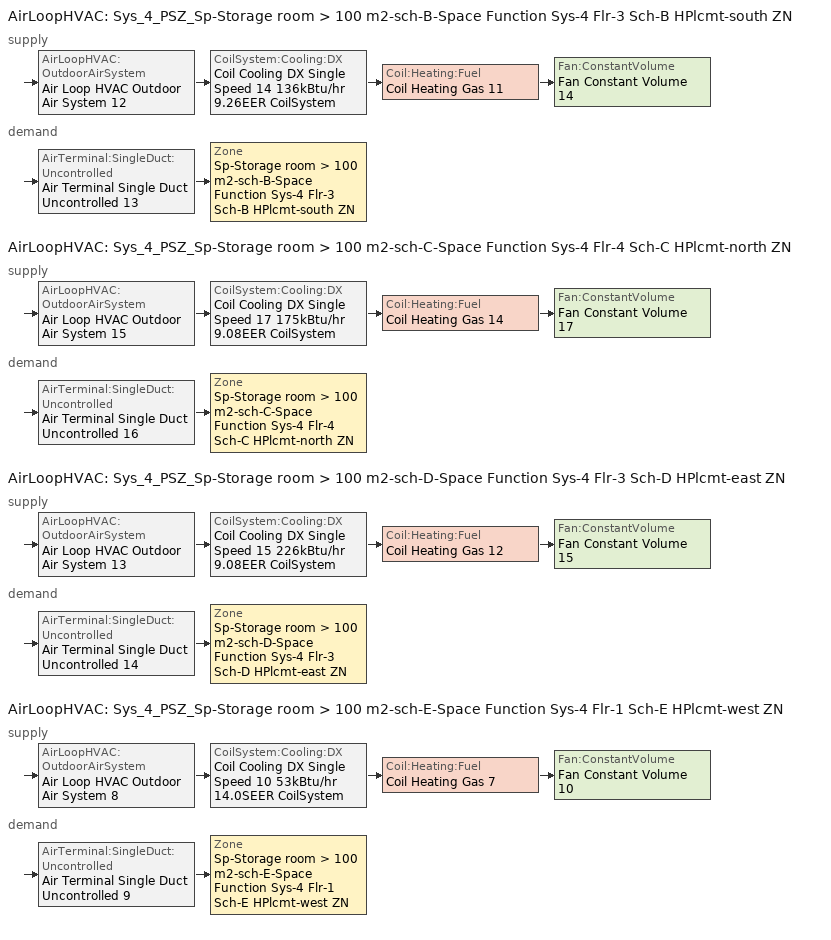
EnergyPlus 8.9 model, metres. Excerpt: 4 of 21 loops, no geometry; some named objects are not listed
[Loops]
AirLoopHVAC 'Sys_4_PSZ_Sp-Storage room > 100 m2-sch-B-Space Function Sys-4 Flr-3 Sch-B HPlcmt-south ZN'
 supply: AirLoopHVAC:OutdoorAirSystem 'Air Loop HVAC Outdoor Air System 12' > CoilSystem:Cooling:DX 'Coil Cooling DX Single Speed 14 136kBtu/hr 9.26EER CoilSystem' > Coil:Heating:Fuel 'Coil Heating Gas 11' > Fan:ConstantVolume 'Fan Constant Volume 14'
 demand: AirTerminal:SingleDuct:Uncontrolled 'Air Terminal Single Duct Uncontrolled 13' > Zone 'Sp-Storage room > 100 m2-sch-B-Space Function Sys-4 Flr-3 Sch-B HPlcmt-south ZN'
AirLoopHVAC 'Sys_4_PSZ_Sp-Storage room > 100 m2-sch-C-Space Function Sys-4 Flr-4 Sch-C HPlcmt-north ZN'
 supply: AirLoopHVAC:OutdoorAirSystem 'Air Loop HVAC Outdoor Air System 15' > CoilSystem:Cooling:DX 'Coil Cooling DX Single Speed 17 175kBtu/hr 9.08EER CoilSystem' > Coil:Heating:Fuel 'Coil Heating Gas 14' > Fan:ConstantVolume 'Fan Constant Volume 17'
 demand: AirTerminal:SingleDuct:Uncontrolled 'Air Terminal Single Duct Uncontrolled 16' > Zone 'Sp-Storage room > 100 m2-sch-C-Space Function Sys-4 Flr-4 Sch-C HPlcmt-north ZN'
AirLoopHVAC 'Sys_4_PSZ_Sp-Storage room > 100 m2-sch-D-Space Function Sys-4 Flr-3 Sch-D HPlcmt-east ZN'
 supply: AirLoopHVAC:OutdoorAirSystem 'Air Loop HVAC Outdoor Air System 13' > CoilSystem:Cooling:DX 'Coil Cooling DX Single Speed 15 226kBtu/hr 9.08EER CoilSystem' > Coil:Heating:Fuel 'Coil Heating Gas 12' > Fan:ConstantVolume 'Fan Constant Volume 15'
 demand: AirTerminal:SingleDuct:Uncontrolled 'Air Terminal Single Duct Uncontrolled 14' > Zone 'Sp-Storage room > 100 m2-sch-D-Space Function Sys-4 Flr-3 Sch-D HPlcmt-east ZN'
AirLoopHVAC 'Sys_4_PSZ_Sp-Storage room > 100 m2-sch-E-Space Function Sys-4 Flr-1 Sch-E HPlcmt-west ZN'
 supply: AirLoopHVAC:OutdoorAirSystem 'Air Loop HVAC Outdoor Air System 8' > CoilSystem:Cooling:DX 'Coil Cooling DX Single Speed 10 53kBtu/hr 14.0SEER CoilSystem' > Coil:Heating:Fuel 'Coil Heating Gas 7' > Fan:ConstantVolume 'Fan Constant Volume 10'
 demand: AirTerminal:SingleDuct:Uncontrolled 'Air Terminal Single Duct Uncontrolled 9' > Zone 'Sp-Storage room > 100 m2-sch-E-Space Function Sys-4 Flr-1 Sch-E HPlcmt-west ZN'
[ZoneControl:Thermostat] Control Object Type 1=ThermostatSetpoint:DualSetpoint
Name | Zone or ZoneList | Control Type Schedule | Control Name 1
Sp-Storage room > 100 m2-sch-B-Space Function Sys-4 Flr-3 Sch-B HPlcmt-south ZN Thermostat | Sp-Storage room > 100 m2-sch-B-Space Function Sys-4 Flr-3 Sch-B HPlcmt-south ZN | Sp-Storage room > 100 m2-sch-B-Space Function Sys-4 Flr-3 Sch-B HPlcmt-south ZN Thermostat Schedule | Space Function Storage room > 100 m2-sch-B Thermostat 2
Sp-Storage room > 100 m2-sch-C-Space Function Sys-4 Flr-4 Sch-C HPlcmt-north ZN Thermostat | Sp-Storage room > 100 m2-sch-C-Space Function Sys-4 Flr-4 Sch-C HPlcmt-north ZN | Sp-Storage room > 100 m2-sch-C-Space Function Sys-4 Flr-4 Sch-C HPlcmt-north ZN Thermostat Schedule | Space Function Storage room > 100 m2-sch-C Thermostat 2
Sp-Storage room > 100 m2-sch-D-Space Function Sys-4 Flr-3 Sch-D HPlcmt-east ZN Thermostat | Sp-Storage room > 100 m2-sch-D-Space Function Sys-4 Flr-3 Sch-D HPlcmt-east ZN | Sp-Storage room > 100 m2-sch-D-Space Function Sys-4 Flr-3 Sch-D HPlcmt-east ZN Thermostat Schedule | Space Function Storage room > 100 m2-sch-D Thermostat 2
Sp-Storage room > 100 m2-sch-E-Space Function Sys-4 Flr-1 Sch-E HPlcmt-west ZN Thermostat | Sp-Storage room > 100 m2-sch-E-Space Function Sys-4 Flr-1 Sch-E HPlcmt-west ZN | Sp-Storage room > 100 m2-sch-E-Space Function Sys-4 Flr-1 Sch-E HPlcmt-west ZN Thermostat Schedule | Space Function Storage room > 100 m2-sch-E Thermostat 2
[ThermostatSetpoint:DualSetpoint]
Name | Heating Setpoint Temperature Schedule | Cooling Setpoint Temperature Schedule
Space Function Storage room > 100 m2-sch-B Thermostat 2 | NECB-B-Thermostat Setpoint-Heating | NECB-B-Thermostat Setpoint-Cooling
Space Function Storage room > 100 m2-sch-C Thermostat 2 | NECB-C-Thermostat Setpoint-Heating | NECB-C-Thermostat Setpoint-Cooling
Space Function Storage room > 100 m2-sch-D Thermostat 2 | NECB-D-Thermostat Setpoint-Heating | NECB-D-Thermostat Setpoint-Cooling
Space Function Storage room > 100 m2-sch-E Thermostat 2 | NECB-E-Thermostat Setpoint-Heating | NECB-E-Thermostat Setpoint-Cooling
[AirTerminal:SingleDuct:Uncontrolled] Availability Schedule=Always On Discrete; Maximum Air Flow Rate {m3/s}=AutoSize
Air Terminal Single Duct Uncontrolled 13; Air Terminal Single Duct Uncontrolled 16; Air Terminal Single Duct Uncontrolled 14; Air Terminal Single Duct Uncontrolled 9
[Zone equipment]
Sp-Storage room > 100 m2-sch-B-Space Function Sys-4 Flr-3 Sch-B HPlcmt-south ZN: Air Terminal Single Duct Uncontrolled 13, Zone HVAC Baseboard Convective Water 13
Sp-Storage room > 100 m2-sch-C-Space Function Sys-4 Flr-4 Sch-C HPlcmt-north ZN: Air Terminal Single Duct Uncontrolled 16, Zone HVAC Baseboard Convective Water 16
Sp-Storage room > 100 m2-sch-D-Space Function Sys-4 Flr-3 Sch-D HPlcmt-east ZN: Air Terminal Single Duct Uncontrolled 14, Zone HVAC Baseboard Convective Water 14
Sp-Storage room > 100 m2-sch-E-Space Function Sys-4 Flr-1 Sch-E HPlcmt-west ZN: Air Terminal Single Duct Uncontrolled 9, Zone HVAC Baseboard Convective Water 9
[Sizing:Zone] Zone Cooling Design Supply Air Temperature Input Method=SupplyAirTemperature; Zone Cooling Design Supply Air Temperature {C}=13; Zone Cooling Design Supply Air Temperature Difference {deltaC}=11.11; Zone Heating Design Supply Air Temperature Input Method=SupplyAirTemperature; Zone Heating Design Supply Air Temperature {C}=43; Zone Heating Design Supply Air Temperature Difference {deltaC}=11.11; Zone Cooling Design Supply Air Humidity Ratio {kgWater/kgDryAir}=0.0085; Zone Heating Design Supply Air Humidity Ratio {kgWater/kgDryAir}=0.008; Zone Heating Sizing Factor=1.3; Zone Cooling Sizing Factor=1.1; Cooling Design Air Flow Method=DesignDay; Cooling Design Air Flow Rate {m3/s}=0; Cooling Minimum Air Flow per Zone Floor Area {m3/s-m2}=0.000762; Cooling Minimum Air Flow {m3/s}=0; Cooling Minimum Air Flow Fraction=0; Heating Design Air Flow Method=DesignDay; Heating Design Air Flow Rate {m3/s}=0; Heating Maximum Air Flow per Zone Floor Area {m3/s-m2}=0.002032; Heating Maximum Air Flow {m3/s}=0.141576; Heating Maximum Air Flow Fraction=0.3; Account for Dedicated Outdoor Air System=No
Name | Design Specification Outdoor Air Object | Design Specification Zone Air Distribution Object
Sp-Storage room > 100 m2-sch-B-Space Function Sys-4 Flr-3 Sch-B HPlcmt-south ZN | Space Function Storage room > 100 m2-sch-B Ventilation | Sp-Storage room > 100 m2-sch-B-Space Function Sys-4 Flr-3 Sch-B HPlcmt-south ZN Design Spec Zone Air Dist
Sp-Storage room > 100 m2-sch-C-Space Function Sys-4 Flr-4 Sch-C HPlcmt-north ZN | Space Function Storage room > 100 m2-sch-C Ventilation | Sp-Storage room > 100 m2-sch-C-Space Function Sys-4 Flr-4 Sch-C HPlcmt-north ZN Design Spec Zone Air Dist
Sp-Storage room > 100 m2-sch-D-Space Function Sys-4 Flr-3 Sch-D HPlcmt-east ZN | Space Function Storage room > 100 m2-sch-D Ventilation | Sp-Storage room > 100 m2-sch-D-Space Function Sys-4 Flr-3 Sch-D HPlcmt-east ZN Design Spec Zone Air Dist
Sp-Storage room > 100 m2-sch-E-Space Function Sys-4 Flr-1 Sch-E HPlcmt-west ZN | Space Function Storage room > 100 m2-sch-E Ventilation | Sp-Storage room > 100 m2-sch-E-Space Function Sys-4 Flr-1 Sch-E HPlcmt-west ZN Design Spec Zone Air Dist
[DesignSpecification:ZoneAirDistribution] Zone Air Distribution Effectiveness in Cooling Mode=1; Zone Air Distribution Effectiveness in Heating Mode=1
Sp-Storage room > 100 m2-sch-B-Space Function Sys-4 Flr-3 Sch-B HPlcmt-south ZN Design Spec Zone Air Dist; Sp-Storage room > 100 m2-sch-C-Space Function Sys-4 Flr-4 Sch-C HPlcmt-north ZN Design Spec Zone Air Dist; Sp-Storage room > 100 m2-sch-D-Space Function Sys-4 Flr-3 Sch-D HPlcmt-east ZN Design Spec Zone Air Dist; Sp-Storage room > 100 m2-sch-E-Space Function Sys-4 Flr-1 Sch-E HPlcmt-west ZN Design Spec Zone Air Dist
[Controller:MechanicalVentilation] Demand Controlled Ventilation=No; System Outdoor Air Method=ZoneSum
Name | Availability Schedule | Zone Name 1 | Design Specification Outdoor Air Object Name 1 | Design Specification Zone Air Distribution Object Name 1
Controller Mechanical Ventilation 12 | Sys_4_PSZ_Sp-Storage room > 100 m2-sch-B-Space Function Sys-4 Flr-3 Sch-B HPlcmt-south ZN Occ Sch | Sp-Storage room > 100 m2-sch-B-Space Function Sys-4 Flr-3 Sch-B HPlcmt-south ZN | Space Function Storage room > 100 m2-sch-B Ventilation | Sp-Storage room > 100 m2-sch-B-Space Function Sys-4 Flr-3 Sch-B HPlcmt-south ZN Design Spec Zone Air Dist
Controller Mechanical Ventilation 15 | Sys_4_PSZ_Sp-Storage room > 100 m2-sch-C-Space Function Sys-4 Flr-4 Sch-C HPlcmt-north ZN Occ Sch | Sp-Storage room > 100 m2-sch-C-Space Function Sys-4 Flr-4 Sch-C HPlcmt-north ZN | Space Function Storage room > 100 m2-sch-C Ventilation | Sp-Storage room > 100 m2-sch-C-Space Function Sys-4 Flr-4 Sch-C HPlcmt-north ZN Design Spec Zone Air Dist
Controller Mechanical Ventilation 13 | Sys_4_PSZ_Sp-Storage room > 100 m2-sch-D-Space Function Sys-4 Flr-3 Sch-D HPlcmt-east ZN Occ Sch | Sp-Storage room > 100 m2-sch-D-Space Function Sys-4 Flr-3 Sch-D HPlcmt-east ZN | Space Function Storage room > 100 m2-sch-D Ventilation | Sp-Storage room > 100 m2-sch-D-Space Function Sys-4 Flr-3 Sch-D HPlcmt-east ZN Design Spec Zone Air Dist
Controller Mechanical Ventilation 8 | Sys_4_PSZ_Sp-Storage room > 100 m2-sch-E-Space Function Sys-4 Flr-1 Sch-E HPlcmt-west ZN Occ Sch | Sp-Storage room > 100 m2-sch-E-Space Function Sys-4 Flr-1 Sch-E HPlcmt-west ZN | Space Function Storage room > 100 m2-sch-E Ventilation | Sp-Storage room > 100 m2-sch-E-Space Function Sys-4 Flr-1 Sch-E HPlcmt-west ZN Design Spec Zone Air Dist
[DesignSpecification:OutdoorAir] Outdoor Air Method=Sum; Outdoor Air Flow per Person {m3/s-person}=0; Outdoor Air Flow per Zone Floor Area {m3/s-m2}=0.0003556; Outdoor Air Flow per Zone {m3/s}=0; Outdoor Air Flow Air Changes per Hour {1/hr}=0
Space Function Storage room > 100 m2-sch-B Ventilation; Space Function Storage room > 100 m2-sch-C Ventilation; Space Function Storage room > 100 m2-sch-D Ventilation; Space Function Storage room > 100 m2-sch-E Ventilation
[Fan:ConstantVolume] Fan Total Efficiency=0.39975; Pressure Rise {Pa}=640; Maximum Flow Rate {m3/s}=AutoSize; Motor Efficiency=0.615; Motor In Airstream Fraction=1
Name | Availability Schedule
Fan Constant Volume 14 | Sys_4_PSZ_Sp-Storage room > 100 m2-sch-B-Space Function Sys-4 Flr-3 Sch-B HPlcmt-south ZN Occ Sch
Fan Constant Volume 17 | Sys_4_PSZ_Sp-Storage room > 100 m2-sch-C-Space Function Sys-4 Flr-4 Sch-C HPlcmt-north ZN Occ Sch
Fan Constant Volume 15 | Sys_4_PSZ_Sp-Storage room > 100 m2-sch-D-Space Function Sys-4 Flr-3 Sch-D HPlcmt-east ZN Occ Sch
Fan Constant Volume 10 | Sys_4_PSZ_Sp-Storage room > 100 m2-sch-E-Space Function Sys-4 Flr-1 Sch-E HPlcmt-west ZN Occ Sch
[Coil:Cooling:DX:SingleSpeed] Availability Schedule=Always On Discrete; Gross Rated Total Cooling Capacity {W}=Autosize; Gross Rated Sensible Heat Ratio=Autosize; Rated Air Flow Rate {m3/s}=Autosize; Rated Evaporator Fan Power Per Volume Flow Rate {W/(m3/s)}=773.3; Total Cooling Capacity Function of Temperature Curve=DXCOOL-NECB2011-REF-CAPFT; Total Cooling Capacity Function of Flow Fraction Curve=DXCOOL-NECB2011-REF-CAPFFLOW; Energy Input Ratio Function of Temperature Curve=DXCOOL-NECB2011-REF-COOLEIRFT; Energy Input Ratio Function of Flow Fraction Curve=DXCOOL-NECB2011-REF-COOLEIRFFLOW; Part Load Fraction Correlation Curve=DXCOOL-NECB2011-REF-COOLPLFFPLR; Condenser Type=AirCooled; Evaporative Condenser Effectiveness=0; Evaporative Condenser Air Flow Rate {m3/s}=Autosize; Evaporative Condenser Pump Rated Power Consumption {W}=Autosize; Crankcase Heater Capacity {W}=0; Maximum Outdoor Dry-Bulb Temperature for Crankcase Heater Operation {C}=0; Basin Heater Capacity {W/K}=0; Basin Heater Setpoint Temperature {C}=10
Name | Gross Rated Cooling COP {W/W}
Coil Cooling DX Single Speed 14 136kBtu/hr 9.26EER | 3.22846
Coil Cooling DX Single Speed 17 175kBtu/hr 9.08EER | 3.19331
Coil Cooling DX Single Speed 15 226kBtu/hr 9.08EER | 3.22971
Coil Cooling DX Single Speed 10 53kBtu/hr 14.0SEER | 3.8248
[AirLoopHVAC] Design Supply Air Flow Rate {m3/s}=AutoSize
Sys_4_PSZ_Sp-Storage room > 100 m2-sch-B-Space Function Sys-4 Flr-3 Sch-B HPlcmt-south ZN; Sys_4_PSZ_Sp-Storage room > 100 m2-sch-C-Space Function Sys-4 Flr-4 Sch-C HPlcmt-north ZN; Sys_4_PSZ_Sp-Storage room > 100 m2-sch-D-Space Function Sys-4 Flr-3 Sch-D HPlcmt-east ZN; Sys_4_PSZ_Sp-Storage room > 100 m2-sch-E-Space Function Sys-4 Flr-1 Sch-E HPlcmt-west ZN
[Sizing:System] Type of Load to Size On=Sensible; Design Outdoor Air Flow Rate {m3/s}=Autosize; Central Heating Maximum System Air Flow Ratio=1; Preheat Design Temperature {C}=7; Preheat Design Humidity Ratio {kgWater/kgDryAir}=0.008; Precool Design Temperature {C}=13; Precool Design Humidity Ratio {kgWater/kgDryAir}=0.008; Central Cooling Design Supply Air Temperature {C}=13; Central Heating Design Supply Air Temperature {C}=43; Type of Zone Sum to Use=NonCoincident; 100% Outdoor Air in Cooling=No; 100% Outdoor Air in Heating=No; Central Cooling Design Supply Air Humidity Ratio {kgWater/kgDryAir}=0.0085; Central Heating Design Supply Air Humidity Ratio {kgWater/kgDryAir}=0.008; Cooling Supply Air Flow Rate Method=DesignDay; Cooling Supply Air Flow Rate {m3/s}=0; Cooling Supply Air Flow Rate Per Floor Area {m3/s-m2}=0.00996765; Cooling Fraction of Autosized Cooling Supply Air Flow Rate=1; Cooling Supply Air Flow Rate Per Unit Cooling Capacity {m3/s-W}=3.94755e-05; Heating Supply Air Flow Rate Method=DesignDay; Heating Supply Air Flow Rate {m3/s}=0; Heating Supply Air Flow Rate Per Floor Area {m3/s-m2}=0.00996765; Heating Fraction of Autosized Heating Supply Air Flow Rate=1; Heating Fraction of Autosized Cooling Supply Air Flow Rate=1; Heating Supply Air Flow Rate Per Unit Heating Capacity {m3/s-W}=3.15882e-05; System Outdoor Air Method=ZoneSum; Zone Maximum Outdoor Air Fraction=1; Cooling Design Capacity Method=CoolingDesignCapacity; Cooling Design Capacity {W}=Autosize; Cooling Design Capacity Per Floor Area {W/m2}=234.7; Fraction of Autosized Cooling Design Capacity=1; Heating Design Capacity Method=HeatingDesignCapacity; Heating Design Capacity {W}=Autosize; Heating Design Capacity Per Floor Area {W/m2}=157; Fraction of Autosized Heating Design Capacity=1; Central Cooling Capacity Control Method=OnOff
Sys_4_PSZ_Sp-Storage room > 100 m2-sch-B-Space Function Sys-4 Flr-3 Sch-B HPlcmt-south ZN; Sys_4_PSZ_Sp-Storage room > 100 m2-sch-C-Space Function Sys-4 Flr-4 Sch-C HPlcmt-north ZN; Sys_4_PSZ_Sp-Storage room > 100 m2-sch-D-Space Function Sys-4 Flr-3 Sch-D HPlcmt-east ZN; Sys_4_PSZ_Sp-Storage room > 100 m2-sch-E-Space Function Sys-4 Flr-1 Sch-E HPlcmt-west ZN
[Controller:OutdoorAir] Minimum Outdoor Air Flow Rate {m3/s}=Autosize; Maximum Outdoor Air Flow Rate {m3/s}=Autosize; Economizer Control Action Type=ModulateFlow; Lockout Type=NoLockout; Minimum Limit Type=FixedMinimum; High Humidity Control=No; Control High Indoor Humidity Based on Outdoor Humidity Ratio=Yes; Heat Recovery Bypass Control Type=BypassWhenOAFlowGreaterThanMinimum
Name | Economizer Control Type | Minimum Outdoor Air Schedule | Mechanical Ventilation Controller | Economizer Maximum Limit Dry-Bulb Temperature {C} | Economizer Maximum Limit Enthalpy {J/kg} | Economizer Minimum Limit Dry-Bulb Temperature {C}
Controller Outdoor Air 12 | DifferentialEnthalpy | Sys_4_PSZ_Sp-Storage room > 100 m2-sch-B-Space Function Sys-4 Flr-3 Sch-B HPlcmt-south ZN Occ Sch | Controller Mechanical Ventilation 12
Controller Outdoor Air 15 | DifferentialEnthalpy | Sys_4_PSZ_Sp-Storage room > 100 m2-sch-C-Space Function Sys-4 Flr-4 Sch-C HPlcmt-north ZN Occ Sch | Controller Mechanical Ventilation 15
Controller Outdoor Air 13 | DifferentialEnthalpy | Sys_4_PSZ_Sp-Storage room > 100 m2-sch-D-Space Function Sys-4 Flr-3 Sch-D HPlcmt-east ZN Occ Sch | Controller Mechanical Ventilation 13
Controller Outdoor Air 8 | NoEconomizer | Sys_4_PSZ_Sp-Storage room > 100 m2-sch-E-Space Function Sys-4 Flr-1 Sch-E HPlcmt-west ZN Occ Sch | Controller Mechanical Ventilation 8 | 28 | 64000 | -100
[HeatExchanger:AirToAir:SensibleAndLatent] Availability Schedule=Always On Discrete; Nominal Supply Air Flow Rate {m3/s}=Autosize; Sensible Effectiveness at 100% Heating Air Flow=0.5; Latent Effectiveness at 100% Heating Air Flow=0.5; Sensible Effectiveness at 75% Heating Air Flow=0.5; Latent Effectiveness at 75% Heating Air Flow=0.5; Sensible Effectiveness at 100% Cooling Air Flow=0.5; Latent Effectiveness at 100% Cooling Air Flow=0.5; Sensible Effectiveness at 75% Cooling Air Flow=0.5; Latent Effectiveness at 75% Cooling Air Flow=0.5; Nominal Electric Power {W}=528.393; Supply Air Outlet Temperature Control=Yes; Heat Exchanger Type=Rotary; Frost Control Type=ExhaustOnly; Threshold Temperature {C}=-23.3; Initial Defrost Time Fraction=0.167; Rate of Defrost Time Fraction Increase {1/K}=1.44; Economizer Lockout=Yes
Sys_4_PSZ_Sp-Storage room > 100 m2-sch-B-Space Function Sys-4 Flr-3 Sch-B HPlcmt-south ZN ERV; Sys_4_PSZ_Sp-Storage room > 100 m2-sch-C-Space Function Sys-4 Flr-4 Sch-C HPlcmt-north ZN ERV; Sys_4_PSZ_Sp-Storage room > 100 m2-sch-D-Space Function Sys-4 Flr-3 Sch-D HPlcmt-east ZN ERV; Sys_4_PSZ_Sp-Storage room > 100 m2-sch-E-Space Function Sys-4 Flr-1 Sch-E HPlcmt-west ZN ERV
[SetpointManager:OutdoorAirPretreat] Control Variable=Temperature; Minimum Setpoint Temperature {C}=-99; Maximum Setpoint Temperature {C}=99; Minimum Setpoint Humidity Ratio {kgWater/kgDryAir}=1e-05; Maximum Setpoint Humidity Ratio {kgWater/kgDryAir}=1
Setpoint Manager Outdoor Air Pretreat 9; Setpoint Manager Outdoor Air Pretreat 10; Setpoint Manager Outdoor Air Pretreat 11; Setpoint Manager Outdoor Air Pretreat 12
[SetpointManager:MixedAir] Control Variable=Temperature
Node 195 OS Default SPM; Node 194 OS Default SPM; Node 193 OS Default SPM; Node 234 OS Default SPM; Node 233 OS Default SPM; Node 232 OS Default SPM; Node 208 OS Default SPM; Node 207 OS Default SPM; Node 206 OS Default SPM; Node 143 OS Default SPM; Node 142 OS Default SPM; Node 141 OS Default SPM
[CoilSystem:Cooling:DX] Availability Schedule=Always On Discrete
Name | Cooling Coil
Coil Cooling DX Single Speed 14 136kBtu/hr 9.26EER CoilSystem | Coil Cooling DX Single Speed 14 136kBtu/hr 9.26EER
Coil Cooling DX Single Speed 17 175kBtu/hr 9.08EER CoilSystem | Coil Cooling DX Single Speed 17 175kBtu/hr 9.08EER
Coil Cooling DX Single Speed 15 226kBtu/hr 9.08EER CoilSystem | Coil Cooling DX Single Speed 15 226kBtu/hr 9.08EER
Coil Cooling DX Single Speed 10 53kBtu/hr 14.0SEER CoilSystem | Coil Cooling DX Single Speed 10 53kBtu/hr 14.0SEER
[Coil:Heating:Fuel] Availability Schedule=Always On Discrete; Fuel Type=NaturalGas; Burner Efficiency=0.81; Nominal Capacity {W}=AutoSize; Parasitic Electric Load {W}=0; Part Load Fraction Correlation Curve=FURNACE-EFFPLR-NECB2011; Parasitic Fuel Load {W}=0
Coil Heating Gas 11; Coil Heating Gas 14; Coil Heating Gas 12; Coil Heating Gas 7
[SetpointManager:SingleZone:Reheat] Control Variable=Temperature; Minimum Supply Air Temperature {C}=13; Maximum Supply Air Temperature {C}=43
Name | Control Zone
Setpoint Manager Single Zone Reheat 11 | Sp-Storage room > 100 m2-sch-B-Space Function Sys-4 Flr-3 Sch-B HPlcmt-south ZN
Setpoint Manager Single Zone Reheat 14 | Sp-Storage room > 100 m2-sch-C-Space Function Sys-4 Flr-4 Sch-C HPlcmt-north ZN
Setpoint Manager Single Zone Reheat 12 | Sp-Storage room > 100 m2-sch-D-Space Function Sys-4 Flr-3 Sch-D HPlcmt-east ZN
Setpoint Manager Single Zone Reheat 7 | Sp-Storage room > 100 m2-sch-E-Space Function Sys-4 Flr-1 Sch-E HPlcmt-west ZN
[Schedule:Compact]
Sp-Storage room > 100 m2-sch-B-Space Function Sys-4 Flr-3 Sch-B HPlcmt-south ZN Thermostat Schedule; Sp-Storage room > 100 m2-sch-C-Space Function Sys-4 Flr-4 Sch-C HPlcmt-north ZN Thermostat Schedule; Sp-Storage room > 100 m2-sch-D-Space Function Sys-4 Flr-3 Sch-D HPlcmt-east ZN Thermostat Schedule; Sp-Storage room > 100 m2-sch-E-Space Function Sys-4 Flr-1 Sch-E HPlcmt-west ZN Thermostat Schedule: Through: 12/31, For: AllDays, Until: 24:00, 4
[Schedule:Day:Interval]
NECB-C-Thermostat Setpoint-Heating Sun|Hol Day: No, 09:00, 18, 10:00, 20, 19:00, 22, 24:00, 18
NECB-C-Thermostat Setpoint-Heating Default|Wkdy Day; NECB-C-Thermostat Setpoint-Heating Sat Day; NECB-C-Thermostat Setpoint-Heating Default: No, 07:00, 18, 08:00, 20, 21:00, 22, 24:00, 18
NECB-C-Thermostat Setpoint-Cooling Sun|Hol Day; NECB-E-Thermostat Setpoint-Cooling Default|Wkdy Day; NECB-E-Thermostat Setpoint-Cooling Default: No, 07:00, 35, 19:00, 24, 24:00, 35
NECB-C-Thermostat Setpoint-Cooling Default|Wkdy Day; NECB-C-Thermostat Setpoint-Cooling Sat Day; NECB-C-Thermostat Setpoint-Cooling Default: No, 07:00, 35, 21:00, 24, 24:00, 35
NECB-B-Thermostat Setpoint-Heating Sun|Hol Day: No, 01:00, 18, 02:00, 22, 09:00, 18, 10:00, 20, 23:00, 22, 24:00, 18
NECB-B-Thermostat Setpoint-Heating Default|Wkdy Day; NECB-B-Thermostat Setpoint-Heating Sat Day; NECB-B-Thermostat Setpoint-Heating Default: No, 02:00, 22, 08:00, 18, 09:00, 20, 24:00, 22
NECB-B-Thermostat Setpoint-Cooling Sun|Hol Day: No, 09:00, 35, 23:00, 24, 24:00, 35
NECB-B-Thermostat Setpoint-Cooling Default|Wkdy Day; NECB-B-Thermostat Setpoint-Cooling Sat Day; NECB-B-Thermostat Setpoint-Cooling Default: No, 01:00, 24, 08:00, 35, 24:00, 24
Sys_4_PSZ_Sp-Storage room > 100 m2-sch-B-Space Function Sys-4 Flr-3 Sch-B HPlcmt-south ZN Occ Sch Sunday: No, 01:00, 0, 02:00, 1, 11:00, 0, 23:00, 1, 24:00, 0
Sys_4_PSZ_Sp-Storage room > 100 m2-sch-B-Space Function Sys-4 Flr-3 Sch-B HPlcmt-south ZN Occ Sch Monday; Sys_4_PSZ_Sp-Storage room > 100 m2-sch-B-Space Function Sys-4 Flr-3 Sch-B HPlcmt-south ZN Occ Sch Tuesday; Sys_4_PSZ_Sp-Storage room > 100 m2-sch-B-Space Function Sys-4 Flr-3 Sch-B HPlcmt-south ZN Occ Sch Wednesday; Sys_4_PSZ_Sp-Storage room > 100 m2-sch-B-Space Function Sys-4 Flr-3 Sch-B HPlcmt-south ZN Occ Sch Thursday; Sys_4_PSZ_Sp-Storage room > 100 m2-sch-B-Space Function Sys-4 Flr-3 Sch-B HPlcmt-south ZN Occ Sch Friday: No, 01:00, 1, 10:00, 0, 24:00, 1
Sys_4_PSZ_Sp-Storage room > 100 m2-sch-B-Space Function Sys-4 Flr-3 Sch-B HPlcmt-south ZN Occ Sch Saturday: No, 02:00, 1, 10:00, 0, 24:00, 1
Sys_4_PSZ_Sp-Storage room > 100 m2-sch-B-Space Function Sys-4 Flr-3 Sch-B HPlcmt-south ZN Occ Sch Default; Sys_4_PSZ_Sp-Storage room > 100 m2-sch-B-Space Function Sys-4 Flr-3 Sch-B HPlcmt-south ZN Occ Sch Summer Design Day; Sys_4_PSZ_Sp-Storage room > 100 m2-sch-B-Space Function Sys-4 Flr-3 Sch-B HPlcmt-south ZN Occ Sch Winter Design Day; Sys_4_PSZ_Sp-Storage room > 100 m2-sch-C-Space Function Sys-4 Flr-4 Sch-C HPlcmt-north ZN Occ Sch Default; Sys_4_PSZ_Sp-Storage room > 100 m2-sch-C-Space Function Sys-4 Flr-4 Sch-C HPlcmt-north ZN Occ Sch Summer Design Day; Sys_4_PSZ_Sp-Storage room > 100 m2-sch-C-Space Function Sys-4 Flr-4 Sch-C HPlcmt-north ZN Occ Sch Winter Design Day; Sys_4_PSZ_Sp-Storage room > 100 m2-sch-D-Space Function Sys-4 Flr-3 Sch-D HPlcmt-east ZN Occ Sch Default; Sys_4_PSZ_Sp-Storage room > 100 m2-sch-D-Space Function Sys-4 Flr-3 Sch-D HPlcmt-east ZN Occ Sch Summer Design Day; Sys_4_PSZ_Sp-Storage room > 100 m2-sch-D-Space Function Sys-4 Flr-3 Sch-D HPlcmt-east ZN Occ Sch Winter Design Day; Sys_4_PSZ_Sp-Storage room > 100 m2-sch-E-Space Function Sys-4 Flr-1 Sch-E HPlcmt-west ZN Occ Sch Default; Sys_4_PSZ_Sp-Storage room > 100 m2-sch-E-Space Function Sys-4 Flr-1 Sch-E HPlcmt-west ZN Occ Sch Summer Design Day; Sys_4_PSZ_Sp-Storage room > 100 m2-sch-E-Space Function Sys-4 Flr-1 Sch-E HPlcmt-west ZN Occ Sch Winter Design Day: No, 24:00, 1
Sys_4_PSZ_Sp-Storage room > 100 m2-sch-C-Space Function Sys-4 Flr-4 Sch-C HPlcmt-north ZN Occ Sch Sunday: No, 09:00, 0, 19:00, 1, 24:00, 0
Sys_4_PSZ_Sp-Storage room > 100 m2-sch-C-Space Function Sys-4 Flr-4 Sch-C HPlcmt-north ZN Occ Sch Monday; Sys_4_PSZ_Sp-Storage room > 100 m2-sch-C-Space Function Sys-4 Flr-4 Sch-C HPlcmt-north ZN Occ Sch Tuesday; Sys_4_PSZ_Sp-Storage room > 100 m2-sch-C-Space Function Sys-4 Flr-4 Sch-C HPlcmt-north ZN Occ Sch Wednesday; Sys_4_PSZ_Sp-Storage room > 100 m2-sch-C-Space Function Sys-4 Flr-4 Sch-C HPlcmt-north ZN Occ Sch Thursday; Sys_4_PSZ_Sp-Storage room > 100 m2-sch-C-Space Function Sys-4 Flr-4 Sch-C HPlcmt-north ZN Occ Sch Friday; Sys_4_PSZ_Sp-Storage room > 100 m2-sch-C-Space Function Sys-4 Flr-4 Sch-C HPlcmt-north ZN Occ Sch Saturday: No, 09:00, 0, 21:00, 1, 24:00, 0
NECB-D-Thermostat Setpoint-Heating Sun|Hol Day; NECB-D-Thermostat Setpoint-Heating Sat Day; NECB-E-Thermostat Setpoint-Heating Sun|Hol Day: No, 24:00, 18
NECB-D-Thermostat Setpoint-Heating Default|Wkdy Day; NECB-D-Thermostat Setpoint-Heating Default: No, 07:00, 18, 08:00, 20, 23:00, 22, 24:00, 18
NECB-D-Thermostat Setpoint-Cooling Sun|Hol Day; NECB-D-Thermostat Setpoint-Cooling Sat Day; NECB-E-Thermostat Setpoint-Cooling Sun|Hol Day: No, 24:00, 35
NECB-D-Thermostat Setpoint-Cooling Default|Wkdy Day; NECB-D-Thermostat Setpoint-Cooling Default: No, 07:00, 35, 23:00, 24, 24:00, 35
Sys_4_PSZ_Sp-Storage room > 100 m2-sch-D-Space Function Sys-4 Flr-3 Sch-D HPlcmt-east ZN Occ Sch Sunday; Sys_4_PSZ_Sp-Storage room > 100 m2-sch-D-Space Function Sys-4 Flr-3 Sch-D HPlcmt-east ZN Occ Sch Saturday; Sys_4_PSZ_Sp-Storage room > 100 m2-sch-E-Space Function Sys-4 Flr-1 Sch-E HPlcmt-west ZN Occ Sch Sunday: No, 24:00, 0
Sys_4_PSZ_Sp-Storage room > 100 m2-sch-D-Space Function Sys-4 Flr-3 Sch-D HPlcmt-east ZN Occ Sch Monday; Sys_4_PSZ_Sp-Storage room > 100 m2-sch-D-Space Function Sys-4 Flr-3 Sch-D HPlcmt-east ZN Occ Sch Tuesday; Sys_4_PSZ_Sp-Storage room > 100 m2-sch-D-Space Function Sys-4 Flr-3 Sch-D HPlcmt-east ZN Occ Sch Wednesday; Sys_4_PSZ_Sp-Storage room > 100 m2-sch-D-Space Function Sys-4 Flr-3 Sch-D HPlcmt-east ZN Occ Sch Thursday; Sys_4_PSZ_Sp-Storage room > 100 m2-sch-D-Space Function Sys-4 Flr-3 Sch-D HPlcmt-east ZN Occ Sch Friday: No, 09:00, 0, 18:00, 1, 19:00, 0, 22:00, 1, 24:00, 0
NECB-E-Thermostat Setpoint-Heating Default|Wkdy Day; NECB-E-Thermostat Setpoint-Heating Default: No, 07:00, 18, 08:00, 20, 19:00, 22, 24:00, 18
NECB-E-Thermostat Setpoint-Heating Sat Day: No, 08:00, 18, 09:00, 20, 17:00, 22, 24:00, 18
NECB-E-Thermostat Setpoint-Cooling Sat Day: No, 08:00, 35, 17:00, 24, 24:00, 35
Sys_4_PSZ_Sp-Storage room > 100 m2-sch-E-Space Function Sys-4 Flr-1 Sch-E HPlcmt-west ZN Occ Sch Monday; Sys_4_PSZ_Sp-Storage room > 100 m2-sch-E-Space Function Sys-4 Flr-1 Sch-E HPlcmt-west ZN Occ Sch Tuesday; Sys_4_PSZ_Sp-Storage room > 100 m2-sch-E-Space Function Sys-4 Flr-1 Sch-E HPlcmt-west ZN Occ Sch Wednesday; Sys_4_PSZ_Sp-Storage room > 100 m2-sch-E-Space Function Sys-4 Flr-1 Sch-E HPlcmt-west ZN Occ Sch Thursday; Sys_4_PSZ_Sp-Storage room > 100 m2-sch-E-Space Function Sys-4 Flr-1 Sch-E HPlcmt-west ZN Occ Sch Friday: No, 08:00, 0, 19:00, 1, 24:00, 0
Sys_4_PSZ_Sp-Storage room > 100 m2-sch-E-Space Function Sys-4 Flr-1 Sch-E HPlcmt-west ZN Occ Sch Saturday: No, 09:00, 0, 13:00, 1, 24:00, 0
[Schedule:Week:Daily]
NECB-C-Thermostat Setpoint-Heating Week Rule - Jan1-Dec31: NECB-C-Thermostat Setpoint-Heating Sun|Hol Day, NECB-C-Thermostat Setpoint-Heating Default|Wkdy Day, NECB-C-Thermostat Setpoint-Heating Default|Wkdy Day, NECB-C-Thermostat Setpoint-Heating Default|Wkdy Day, NECB-C-Thermostat Setpoint-Heating Default|Wkdy Day, NECB-C-Thermostat Setpoint-Heating Default|Wkdy Day, NECB-C-Thermostat Setpoint-Heating Sat Day, NECB-C-Thermostat Setpoint-Heating Default, NECB-C-Thermostat Setpoint-Heating Default, NECB-C-Thermostat Setpoint-Heating Default, NECB-C-Thermostat Setpoint-Heating Default, NECB-C-Thermostat Setpoint-Heating Default
NECB-C-Thermostat Setpoint-Cooling Week Rule - Jan1-Dec31: NECB-C-Thermostat Setpoint-Cooling Sun|Hol Day, NECB-C-Thermostat Setpoint-Cooling Default|Wkdy Day, NECB-C-Thermostat Setpoint-Cooling Default|Wkdy Day, NECB-C-Thermostat Setpoint-Cooling Default|Wkdy Day, NECB-C-Thermostat Setpoint-Cooling Default|Wkdy Day, NECB-C-Thermostat Setpoint-Cooling Default|Wkdy Day, NECB-C-Thermostat Setpoint-Cooling Sat Day, NECB-C-Thermostat Setpoint-Cooling Default, NECB-C-Thermostat Setpoint-Cooling Default, NECB-C-Thermostat Setpoint-Cooling Default, NECB-C-Thermostat Setpoint-Cooling Default, NECB-C-Thermostat Setpoint-Cooling Default
NECB-B-Thermostat Setpoint-Heating Week Rule - Jan1-Dec31: NECB-B-Thermostat Setpoint-Heating Sun|Hol Day, NECB-B-Thermostat Setpoint-Heating Default|Wkdy Day, NECB-B-Thermostat Setpoint-Heating Default|Wkdy Day, NECB-B-Thermostat Setpoint-Heating Default|Wkdy Day, NECB-B-Thermostat Setpoint-Heating Default|Wkdy Day, NECB-B-Thermostat Setpoint-Heating Default|Wkdy Day, NECB-B-Thermostat Setpoint-Heating Sat Day, NECB-B-Thermostat Setpoint-Heating Default, NECB-B-Thermostat Setpoint-Heating Default, NECB-B-Thermostat Setpoint-Heating Default, NECB-B-Thermostat Setpoint-Heating Default, NECB-B-Thermostat Setpoint-Heating Default
NECB-B-Thermostat Setpoint-Cooling Week Rule - Jan1-Dec31: NECB-B-Thermostat Setpoint-Cooling Sun|Hol Day, NECB-B-Thermostat Setpoint-Cooling Default|Wkdy Day, NECB-B-Thermostat Setpoint-Cooling Default|Wkdy Day, NECB-B-Thermostat Setpoint-Cooling Default|Wkdy Day, NECB-B-Thermostat Setpoint-Cooling Default|Wkdy Day, NECB-B-Thermostat Setpoint-Cooling Default|Wkdy Day, NECB-B-Thermostat Setpoint-Cooling Sat Day, NECB-B-Thermostat Setpoint-Cooling Default, NECB-B-Thermostat Setpoint-Cooling Default, NECB-B-Thermostat Setpoint-Cooling Default, NECB-B-Thermostat Setpoint-Cooling Default, NECB-B-Thermostat Setpoint-Cooling Default
Sys_4_PSZ_Sp-Storage room > 100 m2-sch-B-Space Function Sys-4 Flr-3 Sch-B HPlcmt-south ZN Occ Sch Week Rule - Jan1-Dec31: Sys_4_PSZ_Sp-Storage room > 100 m2-sch-B-Space Function Sys-4 Flr-3 Sch-B HPlcmt-south ZN Occ Sch Sunday, Sys_4_PSZ_Sp-Storage room > 100 m2-sch-B-Space Function Sys-4 Flr-3 Sch-B HPlcmt-south ZN Occ Sch Monday, Sys_4_PSZ_Sp-Storage room > 100 m2-sch-B-Space Function Sys-4 Flr-3 Sch-B HPlcmt-south ZN Occ Sch Tuesday, Sys_4_PSZ_Sp-Storage room > 100 m2-sch-B-Space Function Sys-4 Flr-3 Sch-B HPlcmt-south ZN Occ Sch Wednesday, Sys_4_PSZ_Sp-Storage room > 100 m2-sch-B-Space Function Sys-4 Flr-3 Sch-B HPlcmt-south ZN Occ Sch Thursday, Sys_4_PSZ_Sp-Storage room > 100 m2-sch-B-Space Function Sys-4 Flr-3 Sch-B HPlcmt-south ZN Occ Sch Friday, Sys_4_PSZ_Sp-Storage room > 100 m2-sch-B-Space Function Sys-4 Flr-3 Sch-B HPlcmt-south ZN Occ Sch Saturday, Sys_4_PSZ_Sp-Storage room > 100 m2-sch-B-Space Function Sys-4 Flr-3 Sch-B HPlcmt-south ZN Occ Sch Default, Sys_4_PSZ_Sp-Storage room > 100 m2-sch-B-Space Function Sys-4 Flr-3 Sch-B HPlcmt-south ZN Occ Sch Summer Design Day, Sys_4_PSZ_Sp-Storage room > 100 m2-sch-B-Space Function Sys-4 Flr-3 Sch-B HPlcmt-south ZN Occ Sch Winter Design Day, Sys_4_PSZ_Sp-Storage room > 100 m2-sch-B-Space Function Sys-4 Flr-3 Sch-B HPlcmt-south ZN Occ Sch Default, Sys_4_PSZ_Sp-Storage room > 100 m2-sch-B-Space Function Sys-4 Flr-3 Sch-B HPlcmt-south ZN Occ Sch Default
Sys_4_PSZ_Sp-Storage room > 100 m2-sch-C-Space Function Sys-4 Flr-4 Sch-C HPlcmt-north ZN Occ Sch Week Rule - Jan1-Dec31: Sys_4_PSZ_Sp-Storage room > 100 m2-sch-C-Space Function Sys-4 Flr-4 Sch-C HPlcmt-north ZN Occ Sch Sunday, Sys_4_PSZ_Sp-Storage room > 100 m2-sch-C-Space Function Sys-4 Flr-4 Sch-C HPlcmt-north ZN Occ Sch Monday, Sys_4_PSZ_Sp-Storage room > 100 m2-sch-C-Space Function Sys-4 Flr-4 Sch-C HPlcmt-north ZN Occ Sch Tuesday, Sys_4_PSZ_Sp-Storage room > 100 m2-sch-C-Space Function Sys-4 Flr-4 Sch-C HPlcmt-north ZN Occ Sch Wednesday, Sys_4_PSZ_Sp-Storage room > 100 m2-sch-C-Space Function Sys-4 Flr-4 Sch-C HPlcmt-north ZN Occ Sch Thursday, Sys_4_PSZ_Sp-Storage room > 100 m2-sch-C-Space Function Sys-4 Flr-4 Sch-C HPlcmt-north ZN Occ Sch Friday, Sys_4_PSZ_Sp-Storage room > 100 m2-sch-C-Space Function Sys-4 Flr-4 Sch-C HPlcmt-north ZN Occ Sch Saturday, Sys_4_PSZ_Sp-Storage room > 100 m2-sch-C-Space Function Sys-4 Flr-4 Sch-C HPlcmt-north ZN Occ Sch Default, Sys_4_PSZ_Sp-Storage room > 100 m2-sch-C-Space Function Sys-4 Flr-4 Sch-C HPlcmt-north ZN Occ Sch Summer Design Day, Sys_4_PSZ_Sp-Storage room > 100 m2-sch-C-Space Function Sys-4 Flr-4 Sch-C HPlcmt-north ZN Occ Sch Winter Design Day, Sys_4_PSZ_Sp-Storage room > 100 m2-sch-C-Space Function Sys-4 Flr-4 Sch-C HPlcmt-north ZN Occ Sch Default, Sys_4_PSZ_Sp-Storage room > 100 m2-sch-C-Space Function Sys-4 Flr-4 Sch-C HPlcmt-north ZN Occ Sch Default
NECB-D-Thermostat Setpoint-Heating Week Rule - Jan1-Dec31: NECB-D-Thermostat Setpoint-Heating Sun|Hol Day, NECB-D-Thermostat Setpoint-Heating Default|Wkdy Day, NECB-D-Thermostat Setpoint-Heating Default|Wkdy Day, NECB-D-Thermostat Setpoint-Heating Default|Wkdy Day, NECB-D-Thermostat Setpoint-Heating Default|Wkdy Day, NECB-D-Thermostat Setpoint-Heating Default|Wkdy Day, NECB-D-Thermostat Setpoint-Heating Sat Day, NECB-D-Thermostat Setpoint-Heating Default, NECB-D-Thermostat Setpoint-Heating Default, NECB-D-Thermostat Setpoint-Heating Default, NECB-D-Thermostat Setpoint-Heating Default, NECB-D-Thermostat Setpoint-Heating Default
NECB-D-Thermostat Setpoint-Cooling Week Rule - Jan1-Dec31: NECB-D-Thermostat Setpoint-Cooling Sun|Hol Day, NECB-D-Thermostat Setpoint-Cooling Default|Wkdy Day, NECB-D-Thermostat Setpoint-Cooling Default|Wkdy Day, NECB-D-Thermostat Setpoint-Cooling Default|Wkdy Day, NECB-D-Thermostat Setpoint-Cooling Default|Wkdy Day, NECB-D-Thermostat Setpoint-Cooling Default|Wkdy Day, NECB-D-Thermostat Setpoint-Cooling Sat Day, NECB-D-Thermostat Setpoint-Cooling Default, NECB-D-Thermostat Setpoint-Cooling Default, NECB-D-Thermostat Setpoint-Cooling Default, NECB-D-Thermostat Setpoint-Cooling Default, NECB-D-Thermostat Setpoint-Cooling Default
Sys_4_PSZ_Sp-Storage room > 100 m2-sch-D-Space Function Sys-4 Flr-3 Sch-D HPlcmt-east ZN Occ Sch Week Rule - Jan1-Dec31: Sys_4_PSZ_Sp-Storage room > 100 m2-sch-D-Space Function Sys-4 Flr-3 Sch-D HPlcmt-east ZN Occ Sch Sunday, Sys_4_PSZ_Sp-Storage room > 100 m2-sch-D-Space Function Sys-4 Flr-3 Sch-D HPlcmt-east ZN Occ Sch Monday, Sys_4_PSZ_Sp-Storage room > 100 m2-sch-D-Space Function Sys-4 Flr-3 Sch-D HPlcmt-east ZN Occ Sch Tuesday, Sys_4_PSZ_Sp-Storage room > 100 m2-sch-D-Space Function Sys-4 Flr-3 Sch-D HPlcmt-east ZN Occ Sch Wednesday, Sys_4_PSZ_Sp-Storage room > 100 m2-sch-D-Space Function Sys-4 Flr-3 Sch-D HPlcmt-east ZN Occ Sch Thursday, Sys_4_PSZ_Sp-Storage room > 100 m2-sch-D-Space Function Sys-4 Flr-3 Sch-D HPlcmt-east ZN Occ Sch Friday, Sys_4_PSZ_Sp-Storage room > 100 m2-sch-D-Space Function Sys-4 Flr-3 Sch-D HPlcmt-east ZN Occ Sch Saturday, Sys_4_PSZ_Sp-Storage room > 100 m2-sch-D-Space Function Sys-4 Flr-3 Sch-D HPlcmt-east ZN Occ Sch Default, Sys_4_PSZ_Sp-Storage room > 100 m2-sch-D-Space Function Sys-4 Flr-3 Sch-D HPlcmt-east ZN Occ Sch Summer Design Day, Sys_4_PSZ_Sp-Storage room > 100 m2-sch-D-Space Function Sys-4 Flr-3 Sch-D HPlcmt-east ZN Occ Sch Winter Design Day, Sys_4_PSZ_Sp-Storage room > 100 m2-sch-D-Space Function Sys-4 Flr-3 Sch-D HPlcmt-east ZN Occ Sch Default, Sys_4_PSZ_Sp-Storage room > 100 m2-sch-D-Space Function Sys-4 Flr-3 Sch-D HPlcmt-east ZN Occ Sch Default
NECB-E-Thermostat Setpoint-Heating Week Rule - Jan1-Dec31: NECB-E-Thermostat Setpoint-Heating Sun|Hol Day, NECB-E-Thermostat Setpoint-Heating Default|Wkdy Day, NECB-E-Thermostat Setpoint-Heating Default|Wkdy Day, NECB-E-Thermostat Setpoint-Heating Default|Wkdy Day, NECB-E-Thermostat Setpoint-Heating Default|Wkdy Day, NECB-E-Thermostat Setpoint-Heating Default|Wkdy Day, NECB-E-Thermostat Setpoint-Heating Sat Day, NECB-E-Thermostat Setpoint-Heating Default, NECB-E-Thermostat Setpoint-Heating Default, NECB-E-Thermostat Setpoint-Heating Default, NECB-E-Thermostat Setpoint-Heating Default, NECB-E-Thermostat Setpoint-Heating Default
NECB-E-Thermostat Setpoint-Cooling Week Rule - Jan1-Dec31: NECB-E-Thermostat Setpoint-Cooling Sun|Hol Day, NECB-E-Thermostat Setpoint-Cooling Default|Wkdy Day, NECB-E-Thermostat Setpoint-Cooling Default|Wkdy Day, NECB-E-Thermostat Setpoint-Cooling Default|Wkdy Day, NECB-E-Thermostat Setpoint-Cooling Default|Wkdy Day, NECB-E-Thermostat Setpoint-Cooling Default|Wkdy Day, NECB-E-Thermostat Setpoint-Cooling Sat Day, NECB-E-Thermostat Setpoint-Cooling Default, NECB-E-Thermostat Setpoint-Cooling Default, NECB-E-Thermostat Setpoint-Cooling Default, NECB-E-Thermostat Setpoint-Cooling Default, NECB-E-Thermostat Setpoint-Cooling Default
Sys_4_PSZ_Sp-Storage room > 100 m2-sch-E-Space Function Sys-4 Flr-1 Sch-E HPlcmt-west ZN Occ Sch Week Rule - Jan1-Dec31: Sys_4_PSZ_Sp-Storage room > 100 m2-sch-E-Space Function Sys-4 Flr-1 Sch-E HPlcmt-west ZN Occ Sch Sunday, Sys_4_PSZ_Sp-Storage room > 100 m2-sch-E-Space Function Sys-4 Flr-1 Sch-E HPlcmt-west ZN Occ Sch Monday, Sys_4_PSZ_Sp-Storage room > 100 m2-sch-E-Space Function Sys-4 Flr-1 Sch-E HPlcmt-west ZN Occ Sch Tuesday, Sys_4_PSZ_Sp-Storage room > 100 m2-sch-E-Space Function Sys-4 Flr-1 Sch-E HPlcmt-west ZN Occ Sch Wednesday, Sys_4_PSZ_Sp-Storage room > 100 m2-sch-E-Space Function Sys-4 Flr-1 Sch-E HPlcmt-west ZN Occ Sch Thursday, Sys_4_PSZ_Sp-Storage room > 100 m2-sch-E-Space Function Sys-4 Flr-1 Sch-E HPlcmt-west ZN Occ Sch Friday, Sys_4_PSZ_Sp-Storage room > 100 m2-sch-E-Space Function Sys-4 Flr-1 Sch-E HPlcmt-west ZN Occ Sch Saturday, Sys_4_PSZ_Sp-Storage room > 100 m2-sch-E-Space Function Sys-4 Flr-1 Sch-E HPlcmt-west ZN Occ Sch Default, Sys_4_PSZ_Sp-Storage room > 100 m2-sch-E-Space Function Sys-4 Flr-1 Sch-E HPlcmt-west ZN Occ Sch Summer Design Day, Sys_4_PSZ_Sp-Storage room > 100 m2-sch-E-Space Function Sys-4 Flr-1 Sch-E HPlcmt-west ZN Occ Sch Winter Design Day, Sys_4_PSZ_Sp-Storage room > 100 m2-sch-E-Space Function Sys-4 Flr-1 Sch-E HPlcmt-west ZN Occ Sch Default, Sys_4_PSZ_Sp-Storage room > 100 m2-sch-E-Space Function Sys-4 Flr-1 Sch-E HPlcmt-west ZN Occ Sch Default
[Schedule:Year]
NECB-C-Thermostat Setpoint-Heating: NECB-C-Thermostat Setpoint-Heating Week Rule - Jan1-Dec31, 1, 1, 12, 31
NECB-C-Thermostat Setpoint-Cooling: NECB-C-Thermostat Setpoint-Cooling Week Rule - Jan1-Dec31, 1, 1, 12, 31
NECB-B-Thermostat Setpoint-Heating: NECB-B-Thermostat Setpoint-Heating Week Rule - Jan1-Dec31, 1, 1, 12, 31
NECB-B-Thermostat Setpoint-Cooling: NECB-B-Thermostat Setpoint-Cooling Week Rule - Jan1-Dec31, 1, 1, 12, 31
Sys_4_PSZ_Sp-Storage room > 100 m2-sch-B-Space Function Sys-4 Flr-3 Sch-B HPlcmt-south ZN Occ Sch: Sys_4_PSZ_Sp-Storage room > 100 m2-sch-B-Space Function Sys-4 Flr-3 Sch-B HPlcmt-south ZN Occ Sch Week Rule - Jan1-Dec31, 1, 1, 12, 31
Sys_4_PSZ_Sp-Storage room > 100 m2-sch-C-Space Function Sys-4 Flr-4 Sch-C HPlcmt-north ZN Occ Sch: Sys_4_PSZ_Sp-Storage room > 100 m2-sch-C-Space Function Sys-4 Flr-4 Sch-C HPlcmt-north ZN Occ Sch Week Rule - Jan1-Dec31, 1, 1, 12, 31
NECB-D-Thermostat Setpoint-Heating: NECB-D-Thermostat Setpoint-Heating Week Rule - Jan1-Dec31, 1, 1, 12, 31
NECB-D-Thermostat Setpoint-Cooling: NECB-D-Thermostat Setpoint-Cooling Week Rule - Jan1-Dec31, 1, 1, 12, 31
Sys_4_PSZ_Sp-Storage room > 100 m2-sch-D-Space Function Sys-4 Flr-3 Sch-D HPlcmt-east ZN Occ Sch: Sys_4_PSZ_Sp-Storage room > 100 m2-sch-D-Space Function Sys-4 Flr-3 Sch-D HPlcmt-east ZN Occ Sch Week Rule - Jan1-Dec31, 1, 1, 12, 31
NECB-E-Thermostat Setpoint-Heating: NECB-E-Thermostat Setpoint-Heating Week Rule - Jan1-Dec31, 1, 1, 12, 31
NECB-E-Thermostat Setpoint-Cooling: NECB-E-Thermostat Setpoint-Cooling Week Rule - Jan1-Dec31, 1, 1, 12, 31
Sys_4_PSZ_Sp-Storage room > 100 m2-sch-E-Space Function Sys-4 Flr-1 Sch-E HPlcmt-west ZN Occ Sch: Sys_4_PSZ_Sp-Storage room > 100 m2-sch-E-Space Function Sys-4 Flr-1 Sch-E HPlcmt-west ZN Occ Sch Week Rule - Jan1-Dec31, 1, 1, 12, 31
[Schedule:Constant]
Always On Discrete: Hourly Value=1
[Curve:Biquadratic] Minimum Value of x {BasedOnField A2}=13; Maximum Value of x {BasedOnField A2}=24; Minimum Value of y {BasedOnField A3}=24; Maximum Value of y {BasedOnField A3}=46
Name | Coefficient1 Constant | Coefficient2 x | Coefficient3 x**2 | Coefficient4 y | Coefficient5 y**2 | Coefficient6 x*y
DXCOOL-NECB2011-REF-CAPFT | 0.867905 | 0.0142459 | 0.00055436 | -0.0075575 | 3.3e-05 | -0.0001918
DXCOOL-NECB2011-REF-COOLEIRFT | 0.116936 | 0.0284933 | -0.0004112 | 0.0214108 | 0.00016103 | -0.0006791
[Curve:Quadratic] Coefficient1 Constant=1; Coefficient2 x=0; Coefficient3 x**2=0; Minimum Value of x {BasedOnField A2}=0; Maximum Value of x {BasedOnField A2}=1
DXCOOL-NECB2011-REF-CAPFFLOW; DXCOOL-NECB2011-REF-COOLEIRFFLOW
[Curve:Cubic] Maximum Value of x {BasedOnField A2}=1
Name | Coefficient1 Constant | Coefficient2 x | Coefficient3 x**2 | Coefficient4 x**3 | Minimum Value of x {BasedOnField A2}
DXCOOL-NECB2011-REF-COOLPLFFPLR | 0.0277 | 4.9151 | -8.184 | 4.2702 | 0.7
FURNACE-EFFPLR-NECB2011 | 0.7277 | 1.0667 | -1.5174 | 0.7282 | 0
